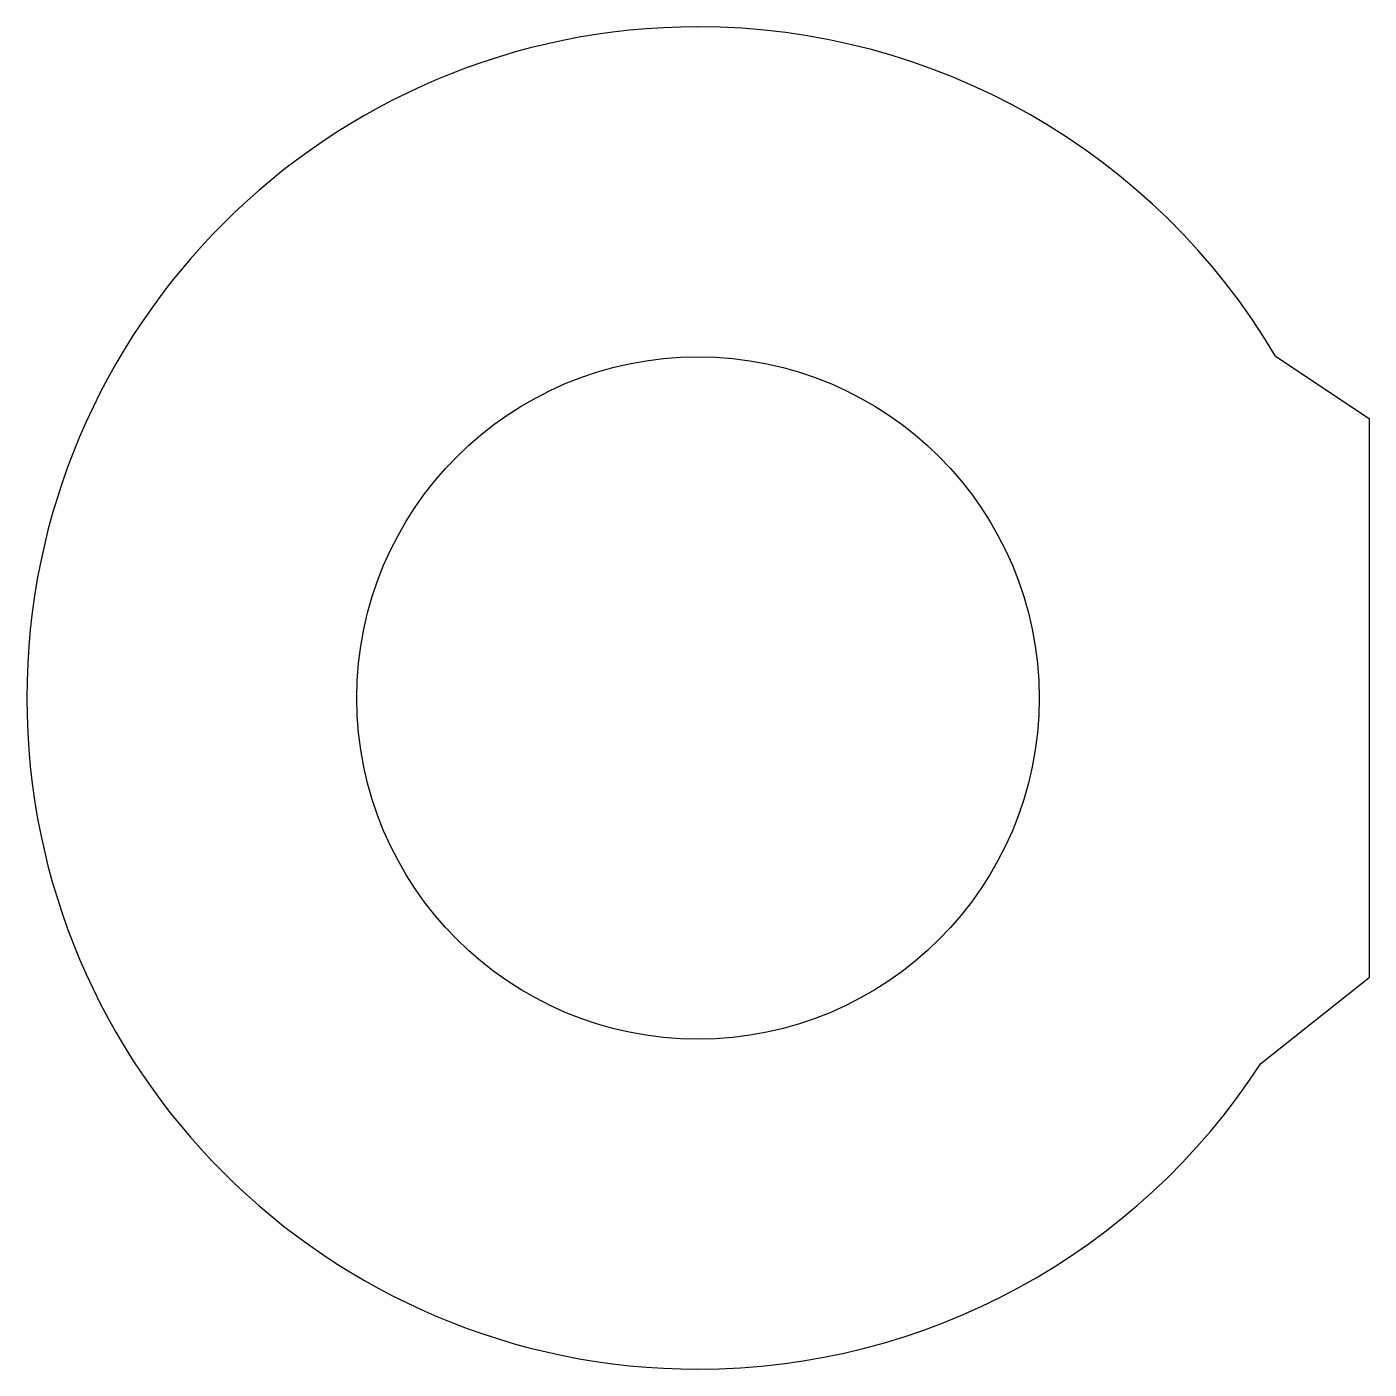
# Model space of a CAD drawing. Extents: x 68 to 92, y -72 to -48.
import ezdxf

# ---------------------------------------------------------------- set-up
doc = ezdxf.new("R2010")
doc.units = 0
doc.layers.add('BLACK', color=7, linetype='CONTINUOUS')

msp = doc.modelspace()

# ---------------------------------------------------------------- linework, layer by layer
at = {"layer": 'BLACK', "linetype": 'CONTINUOUS'}
for p, q in [((90.327467, -53.889073), (92, -55)), ((92, -55), (92, -65)), ((90.062673, -66.537784), (92, -65))]:
    msp.add_line(p, q, dxfattribs=at)
at = {"layer": 'BLACK'}
msp.add_circle((80, -60), 6.1, dxfattribs=at)
for centre, start, end in [((80, -60), -270, -90), ((80, -60), 30.6134807, 90.0000006), ((80, -59.999999), -90.0000014, -33.0120455)]:
    msp.add_arc(centre, 12, start, end, dxfattribs=at)

doc.saveas('drawing.dxf')
